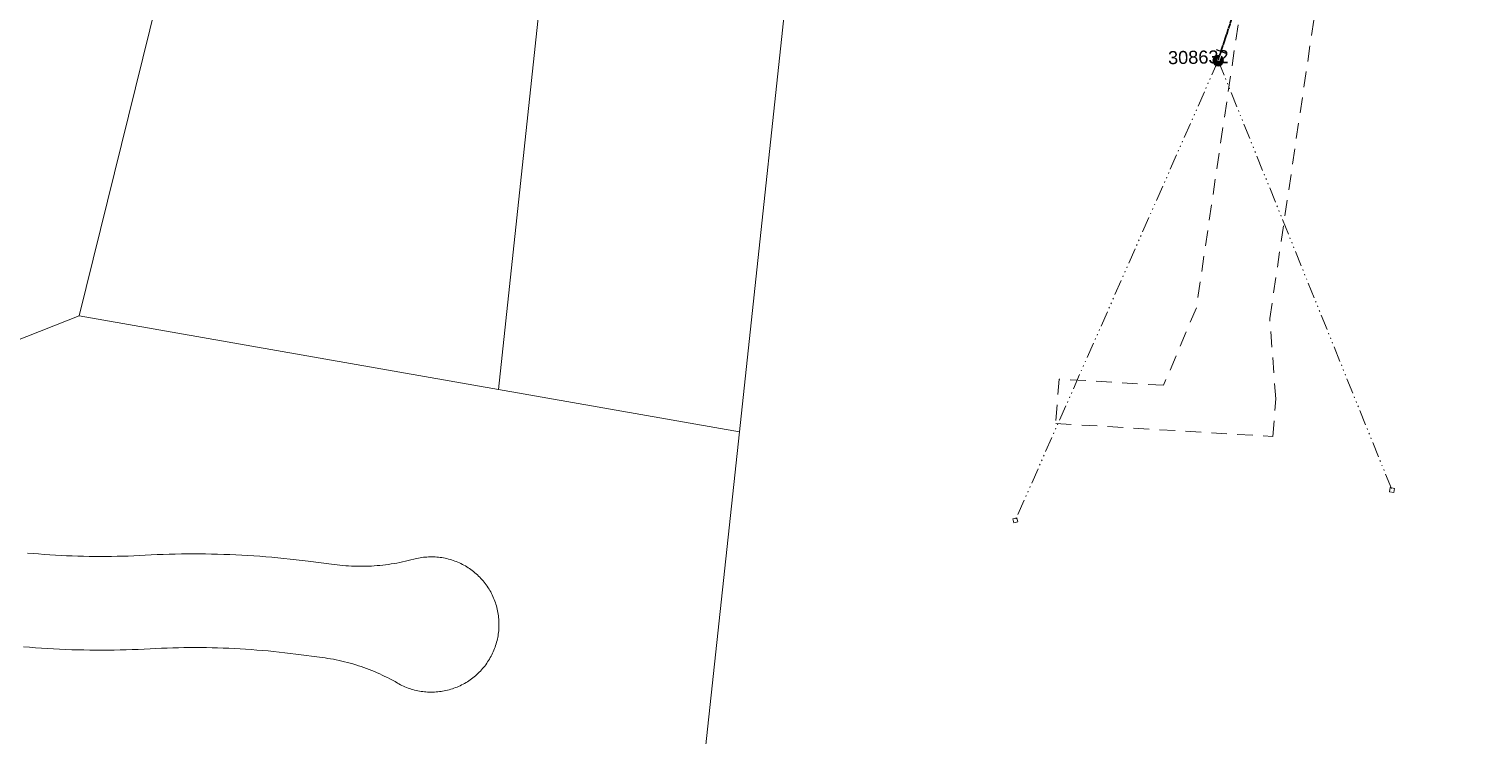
# Model space of a CAD drawing. Header units: metres. Extents: x 244561 to 254068, y 6159332 to 6162744.
# Drawn here: x 251760.8 to 252037.4, y 6161881.6 to 6162017.4 of the extents above; entities that cross this region are included whole.
import ezdxf
from ezdxf.enums import TextEntityAlignment as Align

# ---------------------------------------------------------------- set-up
doc = ezdxf.new("R2010")
doc.units = ezdxf.units.M
for name, pattern in [('Cable Exist OH', [1, 1, 0]), ('Dash', [5, 3, -2]), ('DASHED', [19.05, 12.7, -6.35]), ('PHANTOMX2', [6.6, 3, -0.75, 0.2, -0.75, 0.2, -0.75, 0.2, -0.75])]:
    doc.linetypes.add(name, pattern=pattern)
doc.layers.get('0').update_dxf_attribs({"color": 6})
for name, color, linetype, lineweight in [('_User_LV_Exist', 5, 'Continuous', 35), ('Cadastre Developer_SP_NEW', 92, 'Continuous', 15), ('Cadastre Easements_SP_EXT', 58, 'DASHED', 15), ('Cadastre Land Parcels_SP_EXT', 118, 'Continuous', 15), ('Mains_LV_EXT', 163, 'Continuous', 25), ('Services_SP_EXT', 42, 'PHANTOMX2', 20)]:
    doc.layers.add(name, color=color, linetype=linetype, lineweight=lineweight)
doc.layers.add('SupportsOH_SP_TR_HV_LV_SL_EXT', color=7, linetype='Continuous')
doc.styles.add('POLE_LABEL', font='arial.ttf', dxfattribs={"height": 2})
doc.styles.get("Standard").update_dxf_attribs({"font": 'arial.ttf'})

# ---------------------------------------------------------------- blocks, each defined once
blk = doc.blocks.new('CCP_EXT')
blk.add_wipeout([(0, 0.57), (0.57, 0), (0, -0.57), (-0.57, 0)])
blk.add_lwpolyline([(-0.57, 0), (0, 0.57), (0.57, 0), (0, -0.57), (-0.57, 0)])
at = {"flags": 1}
blk.add_attdef('Z', (0, 0), '', height=0.2, dxfattribs=at)
at = {"flags": 9}
for tag, p in [('CCP_TYPE', (0, 0)), ('CONSTRUCTED_VOLTAGE', (0, -0.2)), ('OPERATING_VOLTAGE', (0, -0.6)), ('ORIENTATION', (0, -0.8)), ('OWNED_BY', (0, -1)), ('STATE', (0, -1.8)), ('NO_PHASES', (0, -0.4)), ('USAGE', (0, -1.2)), ('LEGEND', (0, -1.4)), ('LIFE_SUPPORT', (0, -1.6)), ('NOTES', (0, -2))]:
    blk.add_attdef(tag, text='', height=0.2, dxfattribs=at).set_placement(p, align=Align.MIDDLE_LEFT)
blk = doc.blocks.new('POLE_EXT')
blk.add_hatch(color=256).paths.add_polyline_path([(-1, 0, 1), (1, 0, 1)])
blk.add_lwpolyline([(-1, 0, 1), (1, 0, 1)], format="xyb", close=True)
at = {"flags": 8}
blk.add_attdef('pNumber', text='', height=2, dxfattribs=at).set_placement((2.5, 2.5), align=Align.MIDDLE_CENTER)
at = {"style": 'POLE_LABEL', "flags": 9}
for tag, p in [('STRUCTURE_PLANT_NUMBER', (1.35, 0.03)), ('STREET_CODE', (1.35, -0.2))]:
    blk.add_attdef(tag, text='', height=0.2, dxfattribs=at).set_placement(p, align=Align.MIDDLE_LEFT)
at = {"flags": 9}
for tag, p in [('OWNED_BY', (1.35, -0.4)), ('SPECIAL_USE', (1.35, -0.8)), ('STATE', (1.35, -1)), ('cLV', (1.35, -1.4)), ('hDepth', (1.35, -1.6)), ('hDia', (1.35, -1.8)), ('cHV', (1.35, -2)), ('PARENT', (1.35, -0.6)), ('USAGE', (1.35, -1.2)), ('LBRACKET', (1.35, -2.2)), ('LExisting', (1.35, -2.4)), ('LANTNUMBER', (1.35, -2.6)), ('LOther', (1.35, -2.8)), ('cLinedev', (1.35, -3.4)), ('pExisting', (1.35, -3.8)), ('pFooting', (1.35, -4.4)), ('pNew', (1.35, -4.6)), ('pRelocate', (1.35, -5)), ('pRemove', (1.35, -5.2)), ('pReplace', (1.35, -5.4)), ('pStay', (1.35, -5.6)), ('LRemove', (1.35, -3)), ('LEGEND', (1.35, -3.2)), ('LOCATION', (1.35, -3.6)), ('PFNUMBER', (1.35, -4)), ('NEWPFNUMBER', (1.35, -4.2)), ('pType', (1.35, -5.8)), ('cspan', (1.35, -6)), ('STREETNAME', (1.35, -6.2)), ('SUBURB', (1.35, -6.4)), ('OPERATED_BY', (1.36, -7.01)), ('NOTES', (1.35, -6.6)), ('MAINTAINED_BY', (1.36, -6.81))]:
    blk.add_attdef(tag, text='', height=0.2, dxfattribs=at).set_placement(p, align=Align.MIDDLE_LEFT)
at = {"flags": 1}
blk.add_attdef('Z', (1.35, -7.33), '', height=0.2, dxfattribs=at)
blk = doc.blocks.new('End Shackle_EXT')
blk.add_wipeout([(0, 0.25), (1.81, 0.25), (1.82, -0.25), (0, -0.25)])
blk.add_line((1.81, -1), (1.81, 1))
at = {"flags": 1}
blk.add_attdef('Z', (0, 0), '', height=0.2, dxfattribs=at)
at = {"flags": 9}
for tag, p in [('CONNECTOR_TYPE', (0, 0)), ('CONSTRUCTED_VOLTAGE', (0, -0.2)), ('OPERATING_VOLTAGE', (0, -0.6)), ('ORIENTATION', (0, -0.8)), ('OWNED_BY', (0, -1)), ('STATE', (0, -1.2)), ('NO_PHASES', (0, -0.4)), ('USAGE', (0, -1.4)), ('NOTES', (0, -1.6))]:
    blk.add_attdef(tag, text='', height=0.2, dxfattribs=at).set_placement(p, align=Align.MIDDLE_LEFT)

msp = doc.modelspace()

# ---------------------------------------------------------------- linework, layer by layer
at = {"layer": 'Cadastre Developer_SP_NEW', "linetype": 'Continuous'}
for points in [[(251770.5469, 6161962.1909), (251807.1937, 6162110.6329), (251749.5374, 6162118.9329), (251746.094, 6162114.3611), (251649.5335, 6161983.2975), (251679.8184, 6161961.4405), (251747.8861, 6161953.3256), (251770.5469, 6161962.1909)], [(251859.6773, 6162027.3549), (251794.0482, 6162036.6348), (251812.242, 6162109.9059), (251807.1938, 6162110.6329), (251770.547, 6161962.1909), (251851.1757, 6161948.0454), (251859.6773, 6162027.3549)], [(251908.6455, 6162043.5288), (251914.1911, 6162095.2315), (251867.6707, 6162101.9279), (251859.6773, 6162027.3549), (251851.1757, 6161948.0454), (251897.5424, 6161939.9101), (251908.6455, 6162043.5288)]]:
    msp.add_lwpolyline(points, close=True, dxfattribs=at)
for points in [[(251887.3322, 6161844.6196), (251897.5422, 6161939.9101), (251851.1755, 6161948.0454), (251770.5469, 6161962.1909), (251747.8861, 6161953.3256)], [(251760.5717, 6161916.5983), (251761.6466, 6161916.5019), (251762.7221, 6161916.4124), (251763.7991, 6161916.3309), (251764.8751, 6161916.2563), (251765.9533, 6161916.1898), (251767.0305, 6161916.1312), (251768.109, 6161916.0806), (251769.1875, 6161916.037), (251770.2657, 6161916.0013), (251771.3453, 6161915.9736), (251772.4248, 6161915.9529), (251773.504, 6161915.9402), (251774.583, 6161915.9354), (251775.6635, 6161915.9375), (251776.742, 6161915.9486), (251777.8213, 6161915.9668), (251778.9011, 6161915.9918), (251779.9791, 6161916.0258), (251781.0585, 6161916.0677), (251782.1369, 6161916.1157), (251783.2151, 6161916.1726), (251784.3762, 6161916.2336), (251785.5376, 6161916.2868), (251786.7007, 6161916.332), (251787.8625, 6161916.3692), (251789.0253, 6161916.3985), (251790.1884, 6161916.4188), (251791.3515, 6161916.4322), (251792.5142, 6161916.4386), (251793.6778, 6161916.4361), (251794.8401, 6161916.4246), (251796.0033, 6161916.406), (251797.1659, 6161916.3796), (251798.328, 6161916.3442), (251799.4911, 6161916.3019), (251800.6528, 6161916.2515), (251801.8146, 6161916.1932), (251802.975, 6161916.1259), (251804.1365, 6161916.0516), (251805.2957, 6161915.9704), (251806.4561, 6161915.8792), (251807.614, 6161915.781), (251808.773, 6161915.6748), (251809.9299, 6161915.5596), (251811.086, 6161915.4385), (251812.2425, 6161915.3084), (251813.3966, 6161915.1693), (251814.5509, 6161915.0242), (251819.6103, 6161914.3662), (251820.1564, 6161914.2992), (251820.7032, 6161914.2403), (251821.2506, 6161914.1884), (251821.7995, 6161914.1444), (251822.3482, 6161914.1084), (251822.8974, 6161914.0794), (251823.4473, 6161914.0583), (251823.9969, 6161914.0462), (251824.5472, 6161914.0412), (251825.0972, 6161914.043), (251825.6471, 6161914.0538), (251826.1967, 6161914.0716), (251826.747, 6161914.0974), (251827.2962, 6161914.132), (251827.8445, 6161914.1726), (251828.3924, 6161914.2212), (251828.9394, 6161914.2787), (251829.4861, 6161914.3432), (251830.0319, 6161914.4146), (251830.5757, 6161914.4949), (251831.1186, 6161914.5821), (251831.6612, 6161914.6773), (251832.202, 6161914.7804), (251832.7409, 6161914.8904), (251833.278, 6161915.0094), (251833.8133, 6161915.1342), (251834.3475, 6161915.267), (251834.8799, 6161915.4088), (251835.191, 6161915.4887), (251835.5041, 6161915.5609), (251835.8189, 6161915.6261), (251836.1356, 6161915.6833), (251836.4525, 6161915.7327), (251836.7729, 6161915.7741), (251837.0927, 6161915.8076), (251837.4127, 6161915.8331), (251837.7338, 6161915.8507), (251838.055, 6161915.8613), (251838.3765, 6161915.863), (251838.6974, 6161915.8567), (251839.0193, 6161915.8425), (251839.3406, 6161915.8203), (251839.6604, 6161915.7911), (251839.9797, 6161915.7529), (251840.2975, 6161915.7077), (251840.6147, 6161915.6535), (251840.9305, 6161915.5923), (251841.244, 6161915.5241), (251841.5561, 6161915.4469), (251841.8675, 6161915.3618), (251842.1751, 6161915.2695), (251842.4804, 6161915.1693), (251842.7835, 6161915.0621), (251843.0834, 6161914.9477), (251843.381, 6161914.8253), (251843.6748, 6161914.6959), (251843.9663, 6161914.5594), (251844.2531, 6161914.4149), (251844.5376, 6161914.2643), (251844.8181, 6161914.1057), (251845.0939, 6161913.9409), (251845.3658, 6161913.7701), (251845.6329, 6161913.5922), (251845.896, 6161913.4072), (251846.1544, 6161913.2162), (251846.4073, 6161913.0179), (251846.6562, 6161912.8137), (251846.8995, 6161912.6043), (251847.138, 6161912.3878), (251847.3709, 6161912.1662), (251847.5982, 6161911.9394), (251847.8199, 6161911.7066), (251848.0352, 6161911.4685), (251848.2449, 6161911.2254), (251848.4489, 6161910.9761), (251848.6465, 6161910.7227), (251848.8369, 6161910.4641), (251849.0215, 6161910.2014), (251849.1998, 6161909.9335), (251849.3716, 6161909.6615), (251849.5361, 6161909.3853), (251849.6941, 6161909.1049), (251849.8448, 6161908.8214), (251849.9882, 6161908.5337), (251850.1243, 6161908.2428), (251850.2539, 6161907.9487), (251850.3763, 6161907.6505), (251850.4912, 6161907.3511), (251850.5989, 6161907.0475), (251850.6984, 6161906.7416), (251850.7906, 6161906.4336), (251850.8746, 6161906.1234), (251850.9511, 6161905.812), (251851.0205, 6161905.4974), (251851.0816, 6161905.1816), (251851.1345, 6161904.8646), (251851.1801, 6161904.5464), (251851.2183, 6161904.228), (251851.2475, 6161903.9063), (251851.2692, 6161903.5855), (251851.2836, 6161903.2644), (251851.289, 6161902.9432), (251851.2878, 6161902.6217), (251851.2775, 6161902.3), (251851.2599, 6161901.9791), (251851.2331, 6161901.659), (251851.1989, 6161901.3396), (251851.1573, 6161901.0211), (251851.1083, 6161900.7032), (251851.051, 6161900.3853), (251850.9855, 6161900.071), (251850.9125, 6161899.7576), (251850.8321, 6161899.447), (251850.7434, 6161899.1371), (251850.648, 6161898.831), (251850.5444, 6161898.5267), (251850.4332, 6161898.2232), (251850.3155, 6161897.9245), (251850.1894, 6161897.6285), (251850.0566, 6161897.3363), (251849.9164, 6161897.047), (251849.7686, 6161896.7614), (251849.6143, 6161896.4785), (251849.4523, 6161896.2006), (251849.2846, 6161895.9264), (251849.1101, 6161895.656), (251848.9281, 6161895.3913), (251848.7402, 6161895.1306), (251848.5465, 6161894.8735), (251848.3452, 6161894.6223), (251848.1388, 6161894.376), (251847.9257, 6161894.1344), (251847.7077, 6161893.8987), (251847.4828, 6161893.6677), (251847.2519, 6161893.4436), (251847.0169, 6161893.2243), (251846.7759, 6161893.0118), (251846.5299, 6161892.8042), (251846.2787, 6161892.6034), (251846.0233, 6161892.4084), (251845.762, 6161892.2203), (251845.497, 6161892.039), (251845.2272, 6161891.8626), (251844.9529, 6161891.694), (251844.6744, 6161891.5332), (251844.3932, 6161891.3784), (251844.1069, 6161891.2304), (251843.8179, 6161891.0893), (251843.5255, 6161890.9561), (251843.2295, 6161890.8306), (251842.931, 6161890.7122), (251842.6289, 6161890.6005), (251842.3241, 6161890.4959), (251842.0175, 6161890.4), (251841.7083, 6161890.3111), (251841.3972, 6161890.2301), (251841.0842, 6161890.156), (251840.7693, 6161890.0908), (251840.4534, 6161890.0335), (251840.1349, 6161889.9832), (251839.8162, 6161889.9418), (251839.4964, 6161889.9063), (251839.1764, 6161889.8808), (251838.8554, 6161889.8622), (251838.5341, 6161889.8525), (251838.2127, 6161889.8499), (251837.891, 6161889.8541), (251837.5691, 6161889.8684), (251837.2486, 6161889.8896), (251836.9288, 6161889.9189), (251836.6087, 6161889.957), (251836.2909, 6161890.0012), (251835.9737, 6161890.0544), (251835.658, 6161890.1145), (251835.3444, 6161890.1837), (251835.0308, 6161890.2598), (251834.721, 6161890.3441), (251834.4126, 6161890.4354), (251834.1073, 6161890.5346), (251833.8043, 6161890.6419), (251833.5035, 6161890.7562), (251833.2059, 6161890.8776), (251832.9113, 6161891.007), (251832.6206, 6161891.1434), (251832.3323, 6161891.2849), (251832.0479, 6161891.4355), (251831.7681, 6161891.5932), (251831.2896, 6161891.8659), (251830.808, 6161892.1306), (251830.3225, 6161892.3882), (251829.8338, 6161892.6398), (251829.3404, 6161892.8853), (251828.8448, 6161893.1227), (251828.3451, 6161893.3531), (251827.8433, 6161893.5764), (251827.3375, 6161893.7927), (251826.8286, 6161894.0019), (251826.3167, 6161894.2041), (251825.8024, 6161894.3982), (251825.2858, 6161894.5864), (251824.7663, 6161894.7664), (251824.2436, 6161894.9385), (251823.7194, 6161895.1044), (251823.1922, 6161895.2625), (251822.6634, 6161895.4134), (251822.1325, 6161895.5564), (251821.5993, 6161895.6923), (251821.0638, 6161895.8202), (251820.5277, 6161895.9401), (251819.9893, 6161896.053), (251819.4495, 6161896.1589), (251818.9074, 6161896.2567), (251818.3656, 6161896.3467), (251817.8215, 6161896.4296), (251817.2767, 6161896.5045), (251812.2174, 6161897.1625), (251811.1455, 6161897.2969), (251810.0739, 6161897.4243), (251809.0017, 6161897.5447), (251807.928, 6161897.6572), (251806.8536, 6161897.7626), (251805.7788, 6161897.8591), (251804.7033, 6161897.9486), (251803.6271, 6161898.0311), (251802.5495, 6161898.1046), (251801.4729, 6161898.1702), (251800.3949, 6161898.2297), (251799.3164, 6161898.2804), (251798.2379, 6161898.324), (251797.159, 6161898.3596), (251796.0802, 6161898.3873), (251795.0006, 6161898.4081), (251793.9215, 6161898.4208), (251792.8416, 6161898.4256), (251791.7628, 6161898.4225), (251790.6826, 6161898.4123), (251789.6041, 6161898.3942), (251788.5252, 6161898.3682), (251787.4456, 6161898.3352), (251786.3669, 6161898.2933), (251785.2886, 6161898.2443), (251784.2112, 6161898.1885), (251783.0492, 6161898.1274), (251781.887, 6161898.0742), (251780.7255, 6161898.03), (251779.5629, 6161897.9918), (251778.4002, 6161897.9625), (251777.2371, 6161897.9412), (251776.0748, 6161897.9288), (251774.9104, 6161897.9233), (251773.7484, 6161897.926), (251772.5846, 6161897.9364), (251771.4222, 6161897.9549), (251770.2587, 6161897.9813), (251769.0967, 6161898.0157), (251767.9344, 6161898.0591), (251766.7727, 6161898.1094), (251765.6117, 6161898.1678), (251764.4496, 6161898.235), (251763.2898, 6161898.3093), (251762.1289, 6161898.3916), (251760.9702, 6161898.4827), (251759.8106, 6161898.58)]]:
    msp.add_lwpolyline(points, dxfattribs=at)
at = {"layer": 'Cadastre Land Parcels_SP_EXT', "linetype": 'Continuous'}
for points in [[(251770.5469, 6161962.1909), (251807.1937, 6162110.6329), (251749.5374, 6162118.9329), (251746.094, 6162114.3611), (251649.5335, 6161983.2975), (251679.8184, 6161961.4405), (251747.8861, 6161953.3256), (251770.5469, 6161962.1909)], [(251859.6773, 6162027.3549), (251794.0482, 6162036.6348), (251812.242, 6162109.9059), (251807.1938, 6162110.6329), (251770.547, 6161962.1909), (251851.1757, 6161948.0454), (251859.6773, 6162027.3549)], [(251908.6455, 6162043.5288), (251914.1911, 6162095.2315), (251867.6707, 6162101.9279), (251859.6773, 6162027.3549), (251851.1757, 6161948.0454), (251897.5424, 6161939.9101), (251908.6455, 6162043.5288)], [(252161.4269, 6162060.2946), (252017.1014, 6162080.5103), (252002.9608, 6162082.4917), (251992.8327, 6162083.9102), (251984.2006, 6162032.6311), (251944.089, 6162038.4163), (251908.6455, 6162043.5288), (251897.5424, 6161939.9101), (251887.3323, 6161844.6196), (251900.0043, 6161842.9651), (251980.0347, 6161832.5183), (252050.1878, 6161823.3638), (252051.7301, 6161823.1624), (252054.7121, 6161846.014), (252060.9695, 6161845.198), (252064.0435, 6161868.7577), (252052.6181, 6161870.416), (252055.5921, 6161890.901), (252069.9424, 6161888.8187), (252077.7863, 6161881.2645), (252121.9742, 6161881.2664), (252136.4523, 6161879.1655), (252161.4269, 6162060.2946)]]:
    msp.add_lwpolyline(points, close=True, dxfattribs=at)
for points in [[(251887.3322, 6161844.6196), (251897.5422, 6161939.9101), (251851.1755, 6161948.0454), (251770.5469, 6161962.1909), (251747.8861, 6161953.3256)], [(251760.5717, 6161916.5983), (251761.6466, 6161916.5019), (251762.7221, 6161916.4124), (251763.7991, 6161916.3309), (251764.8751, 6161916.2563), (251765.9533, 6161916.1898), (251767.0305, 6161916.1312), (251768.109, 6161916.0806), (251769.1875, 6161916.037), (251770.2657, 6161916.0013), (251771.3453, 6161915.9736), (251772.4248, 6161915.9529), (251773.504, 6161915.9402), (251774.583, 6161915.9354), (251775.6635, 6161915.9375), (251776.742, 6161915.9486), (251777.8213, 6161915.9668), (251778.9011, 6161915.9918), (251779.9791, 6161916.0258), (251781.0585, 6161916.0677), (251782.1369, 6161916.1157), (251783.2151, 6161916.1726), (251784.3762, 6161916.2336), (251785.5376, 6161916.2868), (251786.7007, 6161916.332), (251787.8625, 6161916.3692), (251789.0253, 6161916.3985), (251790.1884, 6161916.4188), (251791.3515, 6161916.4322), (251792.5142, 6161916.4386), (251793.6778, 6161916.4361), (251794.8401, 6161916.4246), (251796.0033, 6161916.406), (251797.1659, 6161916.3796), (251798.328, 6161916.3442), (251799.4911, 6161916.3019), (251800.6528, 6161916.2515), (251801.8146, 6161916.1932), (251802.975, 6161916.1259), (251804.1365, 6161916.0516), (251805.2957, 6161915.9704), (251806.4561, 6161915.8792), (251807.614, 6161915.781), (251808.773, 6161915.6748), (251809.9299, 6161915.5596), (251811.086, 6161915.4385), (251812.2425, 6161915.3084), (251813.3966, 6161915.1693), (251814.5509, 6161915.0242), (251819.6103, 6161914.3662), (251820.1564, 6161914.2992), (251820.7032, 6161914.2403), (251821.2506, 6161914.1884), (251821.7995, 6161914.1444), (251822.3482, 6161914.1084), (251822.8974, 6161914.0794), (251823.4473, 6161914.0583), (251823.9969, 6161914.0462), (251824.5472, 6161914.0412), (251825.0972, 6161914.043), (251825.6471, 6161914.0538), (251826.1967, 6161914.0716), (251826.747, 6161914.0974), (251827.2962, 6161914.132), (251827.8445, 6161914.1726), (251828.3924, 6161914.2212), (251828.9394, 6161914.2787), (251829.4861, 6161914.3432), (251830.0319, 6161914.4146), (251830.5757, 6161914.4949), (251831.1186, 6161914.5821), (251831.6612, 6161914.6773), (251832.202, 6161914.7804), (251832.7409, 6161914.8904), (251833.278, 6161915.0094), (251833.8133, 6161915.1342), (251834.3475, 6161915.267), (251834.8799, 6161915.4088), (251835.191, 6161915.4887), (251835.5041, 6161915.5609), (251835.8189, 6161915.6261), (251836.1356, 6161915.6833), (251836.4525, 6161915.7327), (251836.7729, 6161915.7741), (251837.0927, 6161915.8076), (251837.4127, 6161915.8331), (251837.7338, 6161915.8507), (251838.055, 6161915.8613), (251838.3765, 6161915.863), (251838.6974, 6161915.8567), (251839.0193, 6161915.8425), (251839.3406, 6161915.8203), (251839.6604, 6161915.7911), (251839.9797, 6161915.7529), (251840.2975, 6161915.7077), (251840.6147, 6161915.6535), (251840.9305, 6161915.5923), (251841.244, 6161915.5241), (251841.5561, 6161915.4469), (251841.8675, 6161915.3618), (251842.1751, 6161915.2695), (251842.4804, 6161915.1693), (251842.7835, 6161915.0621), (251843.0834, 6161914.9477), (251843.381, 6161914.8253), (251843.6748, 6161914.6959), (251843.9663, 6161914.5594), (251844.2531, 6161914.4149), (251844.5376, 6161914.2643), (251844.8181, 6161914.1057), (251845.0939, 6161913.9409), (251845.3658, 6161913.7701), (251845.6329, 6161913.5922), (251845.896, 6161913.4072), (251846.1544, 6161913.2162), (251846.4073, 6161913.0179), (251846.6562, 6161912.8137), (251846.8995, 6161912.6043), (251847.138, 6161912.3878), (251847.3709, 6161912.1662), (251847.5982, 6161911.9394), (251847.8199, 6161911.7066), (251848.0352, 6161911.4685), (251848.2449, 6161911.2254), (251848.4489, 6161910.9761), (251848.6465, 6161910.7227), (251848.8369, 6161910.4641), (251849.0215, 6161910.2014), (251849.1998, 6161909.9335), (251849.3716, 6161909.6615), (251849.5361, 6161909.3853), (251849.6941, 6161909.1049), (251849.8448, 6161908.8214), (251849.9882, 6161908.5337), (251850.1243, 6161908.2428), (251850.2539, 6161907.9487), (251850.3763, 6161907.6505), (251850.4912, 6161907.3511), (251850.5989, 6161907.0475), (251850.6984, 6161906.7416), (251850.7906, 6161906.4336), (251850.8746, 6161906.1234), (251850.9511, 6161905.812), (251851.0205, 6161905.4974), (251851.0816, 6161905.1816), (251851.1345, 6161904.8646), (251851.1801, 6161904.5464), (251851.2183, 6161904.228), (251851.2475, 6161903.9063), (251851.2692, 6161903.5855), (251851.2836, 6161903.2644), (251851.289, 6161902.9432), (251851.2878, 6161902.6217), (251851.2775, 6161902.3), (251851.2599, 6161901.9791), (251851.2331, 6161901.659), (251851.1989, 6161901.3396), (251851.1573, 6161901.0211), (251851.1083, 6161900.7032), (251851.051, 6161900.3853), (251850.9855, 6161900.071), (251850.9125, 6161899.7576), (251850.8321, 6161899.447), (251850.7434, 6161899.1371), (251850.648, 6161898.831), (251850.5444, 6161898.5267), (251850.4332, 6161898.2232), (251850.3155, 6161897.9245), (251850.1894, 6161897.6285), (251850.0566, 6161897.3363), (251849.9164, 6161897.047), (251849.7686, 6161896.7614), (251849.6143, 6161896.4785), (251849.4523, 6161896.2006), (251849.2846, 6161895.9264), (251849.1101, 6161895.656), (251848.9281, 6161895.3913), (251848.7402, 6161895.1306), (251848.5465, 6161894.8735), (251848.3452, 6161894.6223), (251848.1388, 6161894.376), (251847.9257, 6161894.1344), (251847.7077, 6161893.8987), (251847.4828, 6161893.6677), (251847.2519, 6161893.4436), (251847.0169, 6161893.2243), (251846.7759, 6161893.0118), (251846.5299, 6161892.8042), (251846.2787, 6161892.6034), (251846.0233, 6161892.4084), (251845.762, 6161892.2203), (251845.497, 6161892.039), (251845.2272, 6161891.8626), (251844.9529, 6161891.694), (251844.6744, 6161891.5332), (251844.3932, 6161891.3784), (251844.1069, 6161891.2304), (251843.8179, 6161891.0893), (251843.5255, 6161890.9561), (251843.2295, 6161890.8306), (251842.931, 6161890.7122), (251842.6289, 6161890.6005), (251842.3241, 6161890.4959), (251842.0175, 6161890.4), (251841.7083, 6161890.3111), (251841.3972, 6161890.2301), (251841.0842, 6161890.156), (251840.7693, 6161890.0908), (251840.4534, 6161890.0335), (251840.1349, 6161889.9832), (251839.8162, 6161889.9418), (251839.4964, 6161889.9063), (251839.1764, 6161889.8808), (251838.8554, 6161889.8622), (251838.5341, 6161889.8525), (251838.2127, 6161889.8499), (251837.891, 6161889.8541), (251837.5691, 6161889.8684), (251837.2486, 6161889.8896), (251836.9288, 6161889.9189), (251836.6087, 6161889.957), (251836.2909, 6161890.0012), (251835.9737, 6161890.0544), (251835.658, 6161890.1145), (251835.3444, 6161890.1837), (251835.0308, 6161890.2598), (251834.721, 6161890.3441), (251834.4126, 6161890.4354), (251834.1073, 6161890.5346), (251833.8043, 6161890.6419), (251833.5035, 6161890.7562), (251833.2059, 6161890.8776), (251832.9113, 6161891.007), (251832.6206, 6161891.1434), (251832.3323, 6161891.2849), (251832.0479, 6161891.4355), (251831.7681, 6161891.5932), (251831.2896, 6161891.8659), (251830.808, 6161892.1306), (251830.3225, 6161892.3882), (251829.8338, 6161892.6398), (251829.3404, 6161892.8853), (251828.8448, 6161893.1227), (251828.3451, 6161893.3531), (251827.8433, 6161893.5764), (251827.3375, 6161893.7927), (251826.8286, 6161894.0019), (251826.3167, 6161894.2041), (251825.8024, 6161894.3982), (251825.2858, 6161894.5864), (251824.7663, 6161894.7664), (251824.2436, 6161894.9385), (251823.7194, 6161895.1044), (251823.1922, 6161895.2625), (251822.6634, 6161895.4134), (251822.1325, 6161895.5564), (251821.5993, 6161895.6923), (251821.0638, 6161895.8202), (251820.5277, 6161895.9401), (251819.9893, 6161896.053), (251819.4495, 6161896.1589), (251818.9074, 6161896.2567), (251818.3656, 6161896.3467), (251817.8215, 6161896.4296), (251817.2767, 6161896.5045), (251812.2174, 6161897.1625), (251811.1455, 6161897.2969), (251810.0739, 6161897.4243), (251809.0017, 6161897.5447), (251807.928, 6161897.6572), (251806.8536, 6161897.7626), (251805.7788, 6161897.8591), (251804.7033, 6161897.9486), (251803.6271, 6161898.0311), (251802.5495, 6161898.1046), (251801.4729, 6161898.1702), (251800.3949, 6161898.2297), (251799.3164, 6161898.2804), (251798.2379, 6161898.324), (251797.159, 6161898.3596), (251796.0802, 6161898.3873), (251795.0006, 6161898.4081), (251793.9215, 6161898.4208), (251792.8416, 6161898.4256), (251791.7628, 6161898.4225), (251790.6826, 6161898.4123), (251789.6041, 6161898.3942), (251788.5252, 6161898.3682), (251787.4456, 6161898.3352), (251786.3669, 6161898.2933), (251785.2886, 6161898.2443), (251784.2112, 6161898.1885), (251783.0492, 6161898.1274), (251781.887, 6161898.0742), (251780.7255, 6161898.03), (251779.5629, 6161897.9918), (251778.4002, 6161897.9625), (251777.2371, 6161897.9412), (251776.0748, 6161897.9288), (251774.9104, 6161897.9233), (251773.7484, 6161897.926), (251772.5846, 6161897.9364), (251771.4222, 6161897.9549), (251770.2587, 6161897.9813), (251769.0967, 6161898.0157), (251767.9344, 6161898.0591), (251766.7727, 6161898.1094), (251765.6117, 6161898.1678), (251764.4496, 6161898.235), (251763.2898, 6161898.3093), (251762.1289, 6161898.3916), (251760.9702, 6161898.4827), (251759.8106, 6161898.58)]]:
    msp.add_lwpolyline(points, dxfattribs=at)

# ---------------------------------------------------------------- block references
at = {"layer": 'SupportsOH_SP_TR_HV_LV_SL_EXT'}
ref = msp.add_blockref('POLE_EXT', (251989.6519, 6162011.2925), dxfattribs=at)
ref.add_attrib('ASSET_NUM', '308632', dxfattribs={"layer": '0', "height": 2.5, "rotation": 1, "style": 'POLE_LABEL'}).set_placement((251991.6519, 6162012.0425), align=Align.MIDDLE_RIGHT)

# ---------------------------------------------------------------- next in the draw order: block references
at = {"layer": 'Services_SP_EXT'}
for p, rotation in [((252023.086, 6161928.703), 215.0316738069075), ((251950.625, 6161922.885), 238.8898728549273)]:
    msp.add_blockref('CCP_EXT', p, dxfattribs=dict(at, rotation=rotation))

# ---------------------------------------------------------------- next in the draw order: linework, layer by layer
for points in [[(251989.6518, 6162011.2925), (251950.625, 6161922.8849)], [(251989.6518, 6162011.2925), (252023.086, 6161928.703)]]:
    msp.add_lwpolyline(points, dxfattribs=at)

# ---------------------------------------------------------------- next in the draw order: block references
at = {"layer": 'Mains_LV_EXT', "rotation": 70.40122508261737}
msp.add_blockref('End Shackle_EXT', (251989.6518, 6162011.2925), dxfattribs=at)

# ---------------------------------------------------------------- next in the draw order: linework, layer by layer
at = {"layer": '_User_LV_Exist', "linetype": 'Cable Exist OH'}
msp.add_lwpolyline([(252006.0732, 6162104.6586), (252011.768, 6162077.864), (251989.6299, 6162011.4151)], dxfattribs=at)
at = {"layer": 'Cadastre Developer_SP_NEW', "linetype": 'Continuous'}
msp.add_lwpolyline([(252161.4269, 6162060.2946), (252017.1014, 6162080.5103), (252002.9608, 6162082.4917), (251992.8327, 6162083.9102), (251984.2006, 6162032.6311), (251944.089, 6162038.4163), (251908.6455, 6162043.5288), (251897.5424, 6161939.9101), (251887.3323, 6161844.6196), (251900.0043, 6161842.9651), (251980.0347, 6161832.5183), (252050.1878, 6161823.3638), (252051.7301, 6161823.1624), (252054.7121, 6161846.014), (252060.9695, 6161845.198), (252064.0435, 6161868.7577), (252052.6181, 6161870.416), (252055.5921, 6161890.901), (252069.9424, 6161888.8187), (252077.7863, 6161881.2645), (252121.9742, 6161881.2664), (252136.4523, 6161879.1655), (252161.4269, 6162060.2946)], close=True, dxfattribs=at)
at = {"layer": 'Cadastre Easements_SP_EXT', "linetype": 'Dash'}
msp.add_lwpolyline([(251999.575, 6161961.6747), (252017.1015, 6162080.5102), (252002.9609, 6162082.4918), (251985.45, 6161963.7541), (251979.147, 6161948.8478), (251959.0622, 6161950.0523), (251958.3972, 6161941.5094), (252000.1734, 6161939.006), (252000.7367, 6161946.2308), (251999.575, 6161961.6747)], close=True, dxfattribs=at)
at = {"layer": 'Mains_LV_EXT', "linetype": 'Cable Exist OH'}
msp.add_lwpolyline([(252006.0732, 6162104.6586), (252011.768, 6162077.864), (251989.6299, 6162011.4151)], dxfattribs=at)

doc.saveas('drawing.dxf')
